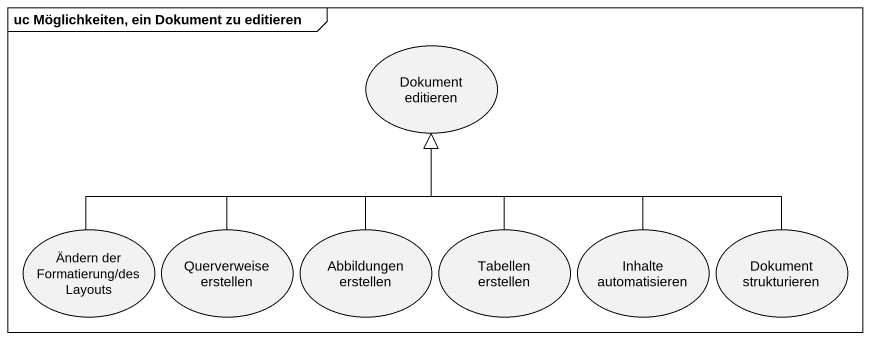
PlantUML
@startuml
mainframe uc Möglichkeiten, ein Dokument zu editieren
usecase "Dokument editieren" as Dokument_editieren
usecase "Ändern der Formatierung/des Layouts" as Ändern_der_Formatierung_des
usecase "Querverweise erstellen" as Querverweise_erstellen
usecase "Abbildungen erstellen" as Abbildungen_erstellen
usecase "Tabellen erstellen" as Tabellen_erstellen
usecase "Inhalte automatisieren" as Inhalte_automatisieren
usecase "Dokument strukturieren" as Dokument_strukturieren
Ändern_der_Formatierung_des -right-|> Dokument_editieren
Querverweise_erstellen -up-|> Dokument_editieren
Abbildungen_erstellen -up-|> Dokument_editieren
Tabellen_erstellen -up-|> Dokument_editieren
Inhalte_automatisieren -up-|> Dokument_editieren
Dokument_strukturieren -left-|> Dokument_editieren
@enduml
